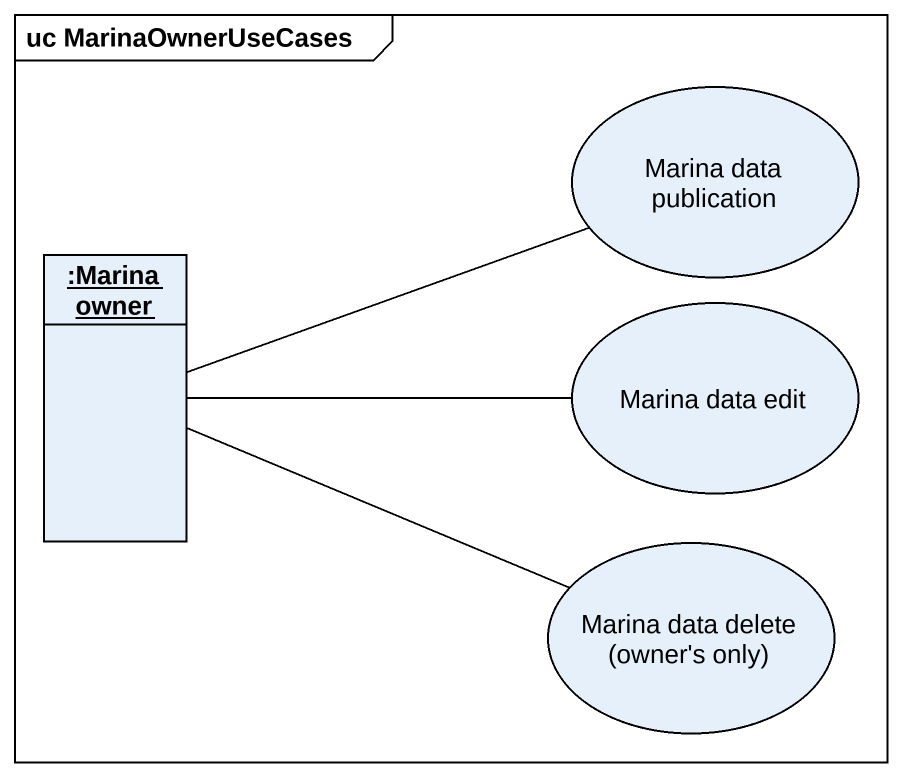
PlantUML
@startuml
mainframe uc MarinaOwnerUseCases
allowmixing
hide circle
hide empty members
usecase "Marina data publication" as Marina_data_publication
object ":Marina owner" as Marina_owner
usecase "Marina data edit" as Marina_data_edit
usecase "Marina data delete (owner's only)" as Marina_data_delete_owner_s
Marina_data_publication -left- Marina_owner
Marina_data_edit -left- Marina_owner
Marina_data_delete_owner_s -left- Marina_owner
@enduml
